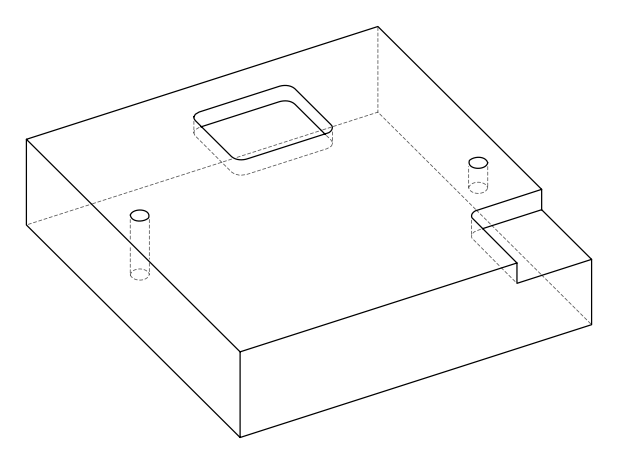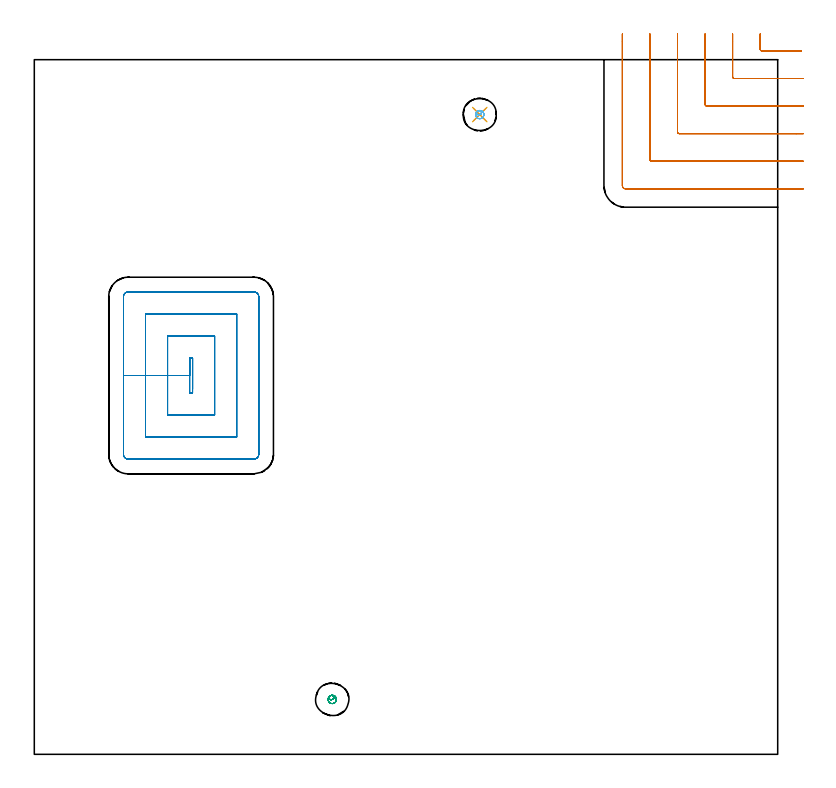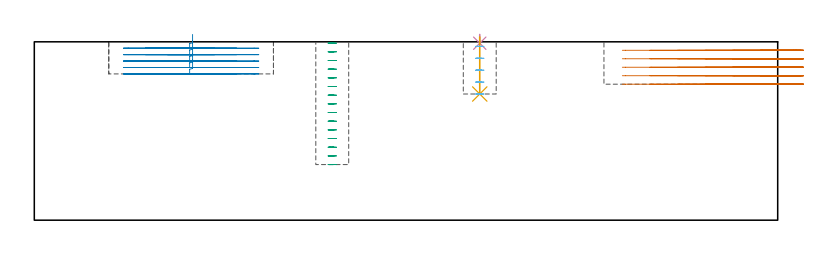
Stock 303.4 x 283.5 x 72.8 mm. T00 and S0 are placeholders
(PLAN: 6 operations, 5 tool changes, 13.2 min)
(1 MILL_CORNER_NOTCH_RECTANGULAR | CORNER_NOTCH_RECTANGULAR | UGT0201_133 | Follow Part, ap 3.75, ae 75% | 5.48 min | 73559 mm3)
(2 MILL_RECTANGULAR_POCKET | POCKET_RECTANGULAR_STRAIGHT | NXT0201_011 | Follow Part, ap 3, ae 75% | 6.25 min | 69911 mm3)
(3 MILL_BLIND_HOLE_FROM_SOLID_MATERIAL | STEP1POCKET | NXT0201_010 | Spiral | 1.01 min | 7077 mm3)
(4 SPOT_DRILL | STEP1POCKET_1 | NXT0321_9005460120000 | 0.03 min | 4 mm3)
(5 DRILL_BLIND_HOLE_INTO_CENTER | STEP1POCKET_1 | NXT0301_128 | 0.09 min | 2287 mm3)
(6 MILL_ROUGH_BLIND_HOLE_CONTOUR | STEP1POCKET_1 | NXT0201_010 | Spiral | 0.34 min | 717 mm3)
(TOOL UGT0201_133 | Carbide End Mill 15.0 | D15 FL30 Z4)
(TOOL NXT0201_011 | ENDMILL 12mm [2P460-1200-NA 1630] | D12 FL38 Z6)
(TOOL NXT0201_010 | ENDMILL 10mm [2P460-1000-NA 1630] | D10 FL30 Z6)
(TOOL NXT0321_9005460120000 | NC Spot Drill, 142deg, 12mm, Carbide, Uncoated | D12 PA142 FL30 Z2)
(TOOL NXT0301_128 | Carbide Drill 12mm [861.1-1200-036A1-GP GC34] | D12 PA150 FL37.4 Z2)
(OP 1 MILL_CORNER_NOTCH_RECTANGULAR)
G17 G21 G94 G90
T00 M6
G54
G17 G0 G90 X296.25 Y294. S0 M3
G43 Z82.8 H0
Z69.34
G94 G1 Y291. F250.
Y287.795 F500.
G3 X296.995 Y287.05 R0.75
G1 X310.007
X313.007 F250.
G0 Z82.8
X285. Y294.
Z69.34
G1 Y291.
Y276.546 F500.
G3 X285.746 Y275.8 R0.75
G1 X310.9
X313.9 F250.
G0 Z82.8
X273.75 Y294.
Z69.34
G1 Y291.
Y265.296 F500.
G3 X274.496 Y264.55 R0.75
G1 X310.9
X313.9 F250.
G0 Z82.8
X262.5 Y294.
Z69.34
G1 Y291.
Y254.046 F500.
G3 X263.246 Y253.3 R0.75
G1 X310.9
X313.9 F250.
G0 Z82.8
X251.25 Y294.
Z69.34
G1 Y291.
Y242.796 F500.
G3 X251.996 Y242.05 R0.75
G1 X310.9
X313.9 F250.
G0 Z82.8
X240. Y294.
Z69.34
G1 Y291.
Y232.1 F500.
G3 X241.3 Y230.8 R1.3
G1 X310.9
X313.9 F250.
G0 Z82.8
X296.25 Y294.
Z65.88
G1 Y291.
Y287.795 F500.
G3 X296.995 Y287.05 R0.75
G1 X310.007
X313.007 F250.
G0 Z82.8
X285. Y294.
Z65.88
G1 Y291.
Y276.546 F500.
G3 X285.746 Y275.8 R0.75
G1 X310.9
X313.9 F250.
G0 Z82.8
X273.75 Y294.
Z65.88
G1 Y291.
Y265.296 F500.
G3 X274.496 Y264.55 R0.75
G1 X310.9
X313.9 F250.
G0 Z82.8
X262.5 Y294.
Z65.88
G1 Y291.
Y254.046 F500.
G3 X263.246 Y253.3 R0.75
G1 X310.9
X313.9 F250.
G0 Z82.8
X251.25 Y294.
Z65.88
G1 Y291.
Y242.796 F500.
G3 X251.996 Y242.05 R0.75
G1 X310.9
X313.9 F250.
G0 Z82.8
X240. Y294.
Z65.88
G1 Y291.
Y232.1 F500.
G3 X241.3 Y230.8 R1.3
G1 X310.9
X313.9 F250.
G0 Z82.8
X296.25 Y294.
Z62.42
G1 Y291.
Y287.795 F500.
G3 X296.995 Y287.05 R0.75
G1 X310.007
X313.007 F250.
G0 Z82.8
X285. Y294.
Z62.42
G1 Y291.
Y276.546 F500.
G3 X285.746 Y275.8 R0.75
G1 X310.9
X313.9 F250.
G0 Z82.8
X273.75 Y294.
Z62.42
G1 Y291.
Y265.296 F500.
G3 X274.496 Y264.55 R0.75
G1 X310.9
X313.9 F250.
G0 Z82.8
X262.5 Y294.
Z62.42
G1 Y291.
Y254.046 F500.
G3 X263.246 Y253.3 R0.75
G1 X310.9
X313.9 F250.
G0 Z82.8
X251.25 Y294.
Z62.42
G1 Y291.
Y242.796 F500.
G3 X251.996 Y242.05 R0.75
G1 X310.9
X313.9 F250.
G0 Z82.8
X240. Y294.
Z62.42
G1 Y291.
Y232.1 F500.
G3 X241.3 Y230.8 R1.3
G1 X310.9
X313.9 F250.
G0 Z82.8
X296.25 Y294.
Z58.96
G1 Y291.
Y287.795 F500.
G3 X296.995 Y287.05 R0.75
G1 X310.007
X313.007 F250.
G0 Z82.8
X285. Y294.
Z58.96
G1 Y291.
Y276.546 F500.
G3 X285.746 Y275.8 R0.75
G1 X310.9
X313.9 F250.
G0 Z82.8
X273.75 Y294.
Z58.96
G1 Y291.
Y265.296 F500.
G3 X274.496 Y264.55 R0.75
G1 X310.9
X313.9 F250.
G0 Z82.8
X262.5 Y294.
Z58.96
G1 Y291.
Y254.046 F500.
G3 X263.246 Y253.3 R0.75
G1 X310.9
X313.9 F250.
G0 Z82.8
X251.25 Y294.
Z58.96
G1 Y291.
Y242.796 F500.
G3 X251.996 Y242.05 R0.75
G1 X310.9
X313.9 F250.
G0 Z82.8
X240. Y294.
Z58.96
G1 Y291.
Y232.1 F500.
G3 X241.3 Y230.8 R1.3
G1 X310.9
X313.9 F250.
G0 Z82.8
X296.25 Y294.
Z55.5
G1 Y291.
Y287.795 F500.
G3 X296.995 Y287.05 R0.75
G1 X310.007
X313.007 F250.
G0 Z82.8
X285. Y294.
Z55.5
G1 Y291.
Y276.546 F500.
G3 X285.746 Y275.8 R0.75
G1 X310.9
X313.9 F250.
G0 Z82.8
X273.75 Y294.
Z55.5
G1 Y291.
Y265.296 F500.
G3 X274.496 Y264.55 R0.75
G1 X310.9
X313.9 F250.
G0 Z82.8
X262.5 Y294.
Z55.5
G1 Y291.
Y254.046 F500.
G3 X263.246 Y253.3 R0.75
G1 X310.9
X313.9 F250.
G0 Z82.8
X251.25 Y294.
Z55.5
G1 Y291.
Y242.796 F500.
G3 X251.996 Y242.05 R0.75
G1 X310.9
X313.9 F250.
G0 Z82.8
X240. Y294.
Z55.5
G1 Y291.
Y232.1 F500.
G3 X241.3 Y230.8 R1.3
G1 X310.9
X313.9 F250.
G0 Z82.8
M5
M2
(OP 2 MILL_RECTANGULAR_POCKET)
G17 G21 G94 G90
T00 M6
G54
G17 G0 G90 X64.6 Y149.026 S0 M3
G43 Z82.8 H1
Z75.8
G94 G1 Y161.7 Z72.404 F250.
X63.4 Z72.082
Y154.6 Z70.18
Y147.5 F500.
X64.6
Y161.7
X63.4
Y154.6
X54.4
Y138.5
X73.6
Y170.7
X54.4
Y154.6
X45.4
Y129.5
X82.6
Y179.7
X45.4
Y154.6
X36.4
Y122.4
G3 X38.3 Y120.5 R1.9
G1 X89.7
G3 X91.6 Y122.4 R1.9
G1 Y186.8
G3 X89.7 Y188.7 R1.9
G1 X38.3
G3 X36.4 Y186.8 R1.9
G1 Y154.6
Y153.6
G0 X64.6 Y149.026 Z73.18
G1 Y161.7 Z69.784 F250.
X63.4 Z69.462
Y154.6 Z67.56
Y147.5 F500.
X64.6
Y161.7
X63.4
Y154.6
X54.4
Y138.5
X73.6
Y170.7
X54.4
Y154.6
X45.4
Y129.5
X82.6
Y179.7
X45.4
Y154.6
X36.4
Y122.4
G3 X38.3 Y120.5 R1.9
G1 X89.7
G3 X91.6 Y122.4 R1.9
G1 Y186.8
G3 X89.7 Y188.7 R1.9
G1 X38.3
G3 X36.4 Y186.8 R1.9
G1 Y154.6
Y153.6
G0 X64.6 Y149.026 Z70.56
G1 Y161.7 Z67.164 F250.
X63.4 Z66.842
Y154.6 Z64.94
Y147.5 F500.
X64.6
Y161.7
X63.4
Y154.6
X54.4
Y138.5
X73.6
Y170.7
X54.4
Y154.6
X45.4
Y129.5
X82.6
Y179.7
X45.4
Y154.6
X36.4
Y122.4
G3 X38.3 Y120.5 R1.9
G1 X89.7
G3 X91.6 Y122.4 R1.9
G1 Y186.8
G3 X89.7 Y188.7 R1.9
G1 X38.3
G3 X36.4 Y186.8 R1.9
G1 Y154.6
Y153.6
G0 X64.6 Y149.026 Z67.94
G1 Y161.7 Z64.544 F250.
X63.4 Z64.222
Y154.6 Z62.32
Y147.5 F500.
X64.6
Y161.7
X63.4
Y154.6
X54.4
Y138.5
X73.6
Y170.7
X54.4
Y154.6
X45.4
Y129.5
X82.6
Y179.7
X45.4
Y154.6
X36.4
Y122.4
G3 X38.3 Y120.5 R1.9
G1 X89.7
G3 X91.6 Y122.4 R1.9
G1 Y186.8
G3 X89.7 Y188.7 R1.9
G1 X38.3
G3 X36.4 Y186.8 R1.9
G1 Y154.6
Y153.6
G0 X64.6 Y149.026 Z65.32
G1 Y161.7 Z61.924 F250.
X63.4 Z61.602
Y154.6 Z59.7
Y147.5 F500.
X64.6
Y161.7
X63.4
Y154.6
X54.4
Y138.5
X73.6
Y170.7
X54.4
Y154.6
X45.4
Y129.5
X82.6
Y179.7
X45.4
Y154.6
X36.4
Y122.4
G3 X38.3 Y120.5 R1.9
G1 X89.7
G3 X91.6 Y122.4 R1.9
G1 Y186.8
G3 X89.7 Y188.7 R1.9
G1 X38.3
G3 X36.4 Y186.8 R1.9
G1 Y154.6
Y153.6
G0 Z82.8
M5
M2
(OP 3 MILL_BLIND_HOLE_FROM_SOLID_MATERIAL)
G17 G21 G94 G90
T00 M6
G54
G17 G0 G90 X121.6 Y22.4 S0 M3
G43 Z82.8 H1
Z72.26
G94 G3 X122.203 Y23.497 R0.714 F250.
X120.689 Y23.835 R1.097
X120.165 Y21.489 R1.7
X120.689 Y23.835 R-1.7
X120.427 Y22.662 R0.85
X121.6 Y22.4 R0.85
G0 Z68.72
G3 X122.203 Y23.497 R0.714
X120.689 Y23.835 R1.097
X120.165 Y21.489 R1.7
X120.689 Y23.835 R-1.7
X120.427 Y22.662 R0.85
X121.6 Y22.4 R0.85
G0 Z65.18
G3 X122.203 Y23.497 R0.714
X120.689 Y23.835 R1.097
X120.165 Y21.489 R1.7
X120.689 Y23.835 R-1.7
X120.427 Y22.662 R0.85
X121.6 Y22.4 R0.85
G0 Z61.64
G3 X122.203 Y23.497 R0.714
X120.689 Y23.835 R1.097
X120.165 Y21.489 R1.7
X120.689 Y23.835 R-1.7
X120.427 Y22.662 R0.85
X121.6 Y22.4 R0.85
G0 Z58.1
G3 X122.203 Y23.497 R0.714
X120.689 Y23.835 R1.097
X120.165 Y21.489 R1.7
X120.689 Y23.835 R-1.7
X120.427 Y22.662 R0.85
X121.6 Y22.4 R0.85
G0 Z54.56
G3 X122.203 Y23.497 R0.714
X120.689 Y23.835 R1.097
X120.165 Y21.489 R1.7
X120.689 Y23.835 R-1.7
X120.427 Y22.662 R0.85
X121.6 Y22.4 R0.85
G0 Z51.02
G3 X122.203 Y23.497 R0.714
X120.689 Y23.835 R1.097
X120.165 Y21.489 R1.7
X120.689 Y23.835 R-1.7
X120.427 Y22.662 R0.85
X121.6 Y22.4 R0.85
G0 Z47.48
G3 X122.203 Y23.497 R0.714
X120.689 Y23.835 R1.097
X120.165 Y21.489 R1.7
X120.689 Y23.835 R-1.7
X120.427 Y22.662 R0.85
X121.6 Y22.4 R0.85
G0 Z43.94
G3 X122.203 Y23.497 R0.714
X120.689 Y23.835 R1.097
X120.165 Y21.489 R1.7
X120.689 Y23.835 R-1.7
X120.427 Y22.662 R0.85
X121.6 Y22.4 R0.85
G0 Z40.4
G3 X122.203 Y23.497 R0.714
X120.689 Y23.835 R1.097
X120.165 Y21.489 R1.7
X120.689 Y23.835 R-1.7
X120.427 Y22.662 R0.85
X121.6 Y22.4 R0.85
G0 Z36.86
G3 X122.203 Y23.497 R0.714
X120.689 Y23.835 R1.097
X120.165 Y21.489 R1.7
X120.689 Y23.835 R-1.7
X120.427 Y22.662 R0.85
X121.6 Y22.4 R0.85
G0 Z33.32
G3 X122.203 Y23.497 R0.714
X120.689 Y23.835 R1.097
X120.165 Y21.489 R1.7
X120.689 Y23.835 R-1.7
X120.427 Y22.662 R0.85
X121.6 Y22.4 R0.85
G0 Z29.78
G3 X122.203 Y23.497 R0.714
X120.689 Y23.835 R1.097
X120.165 Y21.489 R1.7
X120.689 Y23.835 R-1.7
X120.427 Y22.662 R0.85
X121.6 Y22.4 R0.85
G0 Z26.24
G3 X122.203 Y23.497 R0.714
X120.689 Y23.835 R1.097
X120.165 Y21.489 R1.7
X120.689 Y23.835 R-1.7
X120.427 Y22.662 R0.85
X121.6 Y22.4 R0.85
G0 Z22.7
G3 X122.203 Y23.497 R0.714
X120.689 Y23.835 R1.097
X120.165 Y21.489 R1.7
X120.689 Y23.835 R-1.7
X120.427 Y22.662 R0.85
X121.6 Y22.4 R0.85
G0 Z82.8
M5
M2
(OP 4 SPOT_DRILL)
G17 G21 G94 G90
T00 M6
G54
G17 G0 G90 X181.8 Y261.1 S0 M3
G43 Z82.8 H0
G94 G81 G98 Z72.223 F250. R75.8
G80
M5
M2
(OP 5 DRILL_BLIND_HOLE_INTO_CENTER)
G17 G21 G94 G90
T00 M6
G54
G17 G0 G90 X181.8 Y261.1 S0 M3
G43 Z82.8 H1
G94 G81 G98 Z51.5 F250. R74.8
G80
M5
M2
(OP 6 MILL_ROUGH_BLIND_HOLE_CONTOUR)
G17 G21 G94 G90
T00 M6
G54
G17 G0 G90 X181.8 Y261.1 S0 M3
G43 Z82.8 H1
Z70.94
G94 G3 X182.403 Y262.197 R0.714 F250.
X180.889 Y262.535 R1.097
X180.365 Y260.189 R1.7
X180.889 Y262.535 R-1.7
X180.627 Y261.362 R0.85
X181.8 Y261.1 R0.85
G0 Z66.08
G3 X182.403 Y262.197 R0.714
X180.889 Y262.535 R1.097
X180.365 Y260.189 R1.7
X180.889 Y262.535 R-1.7
X180.627 Y261.362 R0.85
X181.8 Y261.1 R0.85
G0 Z61.22
G3 X182.403 Y262.197 R0.714
X180.889 Y262.535 R1.097
X180.365 Y260.189 R1.7
X180.889 Y262.535 R-1.7
X180.627 Y261.362 R0.85
X181.8 Y261.1 R0.85
G0 Z56.36
G3 X182.403 Y262.197 R0.714
X180.889 Y262.535 R1.097
X180.365 Y260.189 R1.7
X180.889 Y262.535 R-1.7
X180.627 Y261.362 R0.85
X181.8 Y261.1 R0.85
G0 Z51.5
G3 X182.403 Y262.197 R0.714
X180.889 Y262.535 R1.097
X180.365 Y260.189 R1.7
X180.889 Y262.535 R-1.7
X180.627 Y261.362 R0.85
X181.8 Y261.1 R0.85
G0 Z82.8
M5
M2
